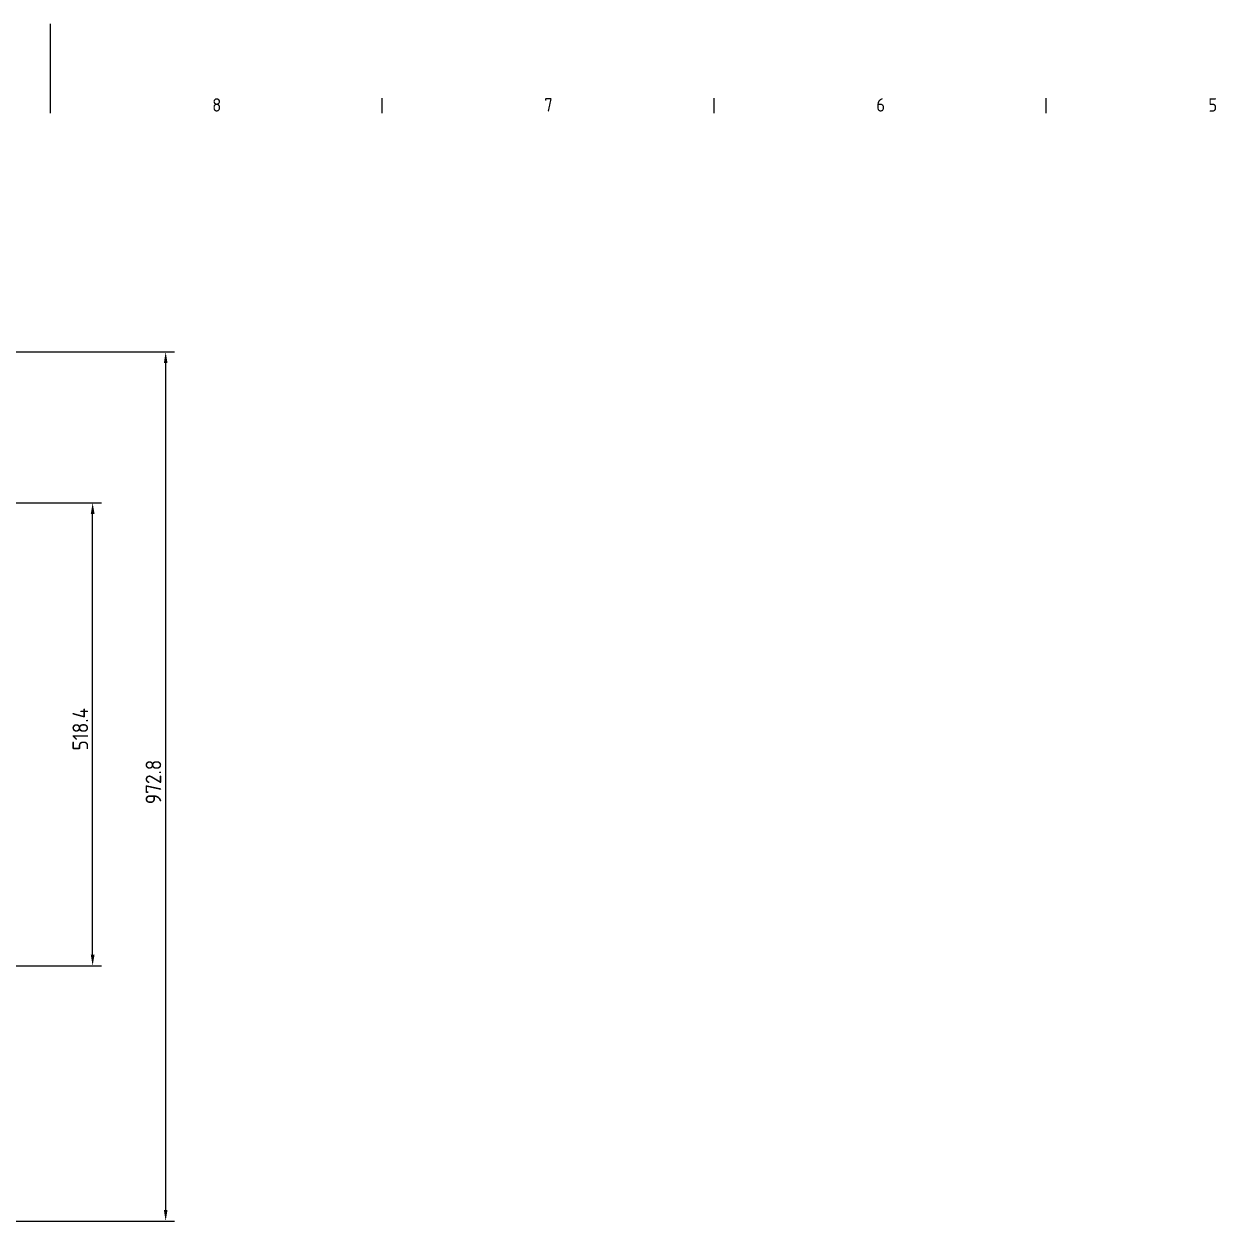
# Model space of a CAD drawing. Header units: millimetres. Extents: x 0 to 5945, y 0 to 4205.
# Drawn here: x 2943 to 4277, y 2865 to 4205 of the extents above; entities that cross this region are included whole.
import ezdxf

# ---------------------------------------------------------------- set-up
doc = ezdxf.new("R2010")
doc.units = ezdxf.units.MM
doc.header["$LTSCALE"] = 5
doc.layers.get('0').update_dxf_attribs({"color": 3, "lineweight": 25})
doc.layers.add('경계(ISO)', color=7, linetype='Continuous', lineweight=25)
doc.layers.add('치수(ISO)', color=2, linetype='Continuous', lineweight=25)
doc.styles.add('문자 텍스트_M2B', font='isocp.shx')
doc.styles.add('치수 텍스트_PSTEK_POSCO', font='isocp.shx')
doc.dimstyles.new('치수_PSTEK_POSCO', dxfattribs={"dimscale": 5, "dimtxt": 3.5, "dimasz": 2.5, "dimexe": 2, "dimexo": 2.5, "dimgap": 1, "dimtad": 1, "dimrnd": 1e-08, "dimdsep": 46, "dimtxsty": '치수 텍스트_PSTEK_POSCO', "dimcen": 0.09, "dimdle": 10, "dimclrd": 7, "dimclre": 7, "dimclrt": 2, "dimadec": 1, "dimazin": 2, "dimtfac": 1, "dimtmove": 0, "dimatfit": 3, "dimfxl": 0, "dimtolj": 1, "dimlwd": -1, "dimlwe": -1, "dimarcsym": 0})

# ---------------------------------------------------------------- blocks, each defined once
blk = doc.blocks.new('경계 Default Border')
at = {"layer": '경계(ISO)'}
for p, q in [((668.81, 821), (668.81, 824.4)), ((743.12, 821), (743.12, 824.4)), ((817.44, 821), (817.44, 824.4))]:
    blk.add_line(p, q, dxfattribs=at)
at = {"layer": '경계(ISO)', "flags": 128}
blk.add_lwpolyline([(594.5, 841), (594.5, 821)], dxfattribs=at)
at = {"layer": '경계(ISO)', "color": 2, "char_height": 3, "attachment_point": 7, "style": '문자 텍스트_M2B'}
for s, insert in [('8', (630.8, 821.37)), ('7', (705.11, 821.39)), ('6', (779.43, 821.37)), ('5', (853.74, 821.37))]:
    blk.add_mtext(s, dxfattribs=dict(at, insert=insert))
blk = doc.blocks.new('*D25')
at = {"layer": 'Defpoints', "color": 0}
for p in [(2844, 3669.1), (3020.2, 3669.1), (2844, 3150.7)]:
    blk.add_point(p, dxfattribs=at)
at = {"layer": '치수(ISO)', "color": 7}
for p, q in [((2856.5, 3669.1), (3030.2, 3669.1)), ((3020.2, 3163.2), (3020.2, 3656.6)), ((2856.5, 3150.7), (3030.2, 3150.7))]:
    blk.add_line(p, q, dxfattribs=at)
for points in [[(3018.1, 3656.6), (3022.3, 3656.6), (3020.2, 3669.1)], [(3018.1, 3163.2), (3022.3, 3163.2), (3020.2, 3150.7)]]:
    blk.add_solid(points, dxfattribs=at)
at = {"layer": '치수(ISO)', "color": 2, "insert": (3006.4, 3391.8), "char_height": 17.5, "attachment_point": 4, "rotation": 90, "style": '치수 텍스트_PSTEK_POSCO'}
blk.add_mtext('\\A1;518.4', dxfattribs=at)
blk = doc.blocks.new('*D41')
at = {"layer": 'Defpoints', "color": 0}
for p in [(2791.7, 3837.9), (2728, 2865.1), (3101.9, 2865.1)]:
    blk.add_point(p, dxfattribs=at)
at = {"layer": '치수(ISO)', "color": 7}
for p, q in [((2804.2, 3837.9), (3111.9, 3837.9)), ((3101.9, 3825.4), (3101.9, 2877.6)), ((2740.5, 2865.1), (3111.9, 2865.1))]:
    blk.add_line(p, q, dxfattribs=at)
for points in [[(3099.9, 3825.4), (3104, 3825.4), (3101.9, 3837.9)], [(3099.9, 2877.6), (3104, 2877.6), (3101.9, 2865.1)]]:
    blk.add_solid(points, dxfattribs=at)
at = {"layer": '치수(ISO)', "color": 2, "insert": (3088.2, 3331.7), "char_height": 17.5, "attachment_point": 4, "rotation": 90, "style": '치수 텍스트_PSTEK_POSCO'}
blk.add_mtext('\\A1;972.8', dxfattribs=at)

msp = doc.modelspace()

# ---------------------------------------------------------------- block references
at = {"xscale": 5, "yscale": 5, "zscale": 5}
msp.add_blockref('경계 Default Border', (0, 0), dxfattribs=at)

# ---------------------------------------------------------------- dimensions: what is measured, and where the dimension line sits
at = {"layer": '치수(ISO)', "color": 7}
for base, p1, p2, picture, middle in [((3101.938, 2865.115), (2791.668, 3837.915), (2728.007, 2865.115), '*D41', (3101.938, 3356.515)), ((3020.185, 3669.115), (2843.968, 3150.715), (2843.968, 3669.115), '*D25', (3020.185, 3415.459))]:
    dim = msp.add_linear_dim(base=base, p1=p1, p2=p2, angle=90, dimstyle='치수_PSTEK_POSCO', override={"dimdec": 2, "dimtp": 0, "dimtm": 0, "dimtdec": 2, "dimtofl": 0, "dimatfit": 1}, dxfattribs=at)
    dim.commit()
    dim.dimension.update_dxf_attribs({"geometry": picture, "text_midpoint": middle, "dimtype": 160})

doc.saveas('drawing.dxf')
